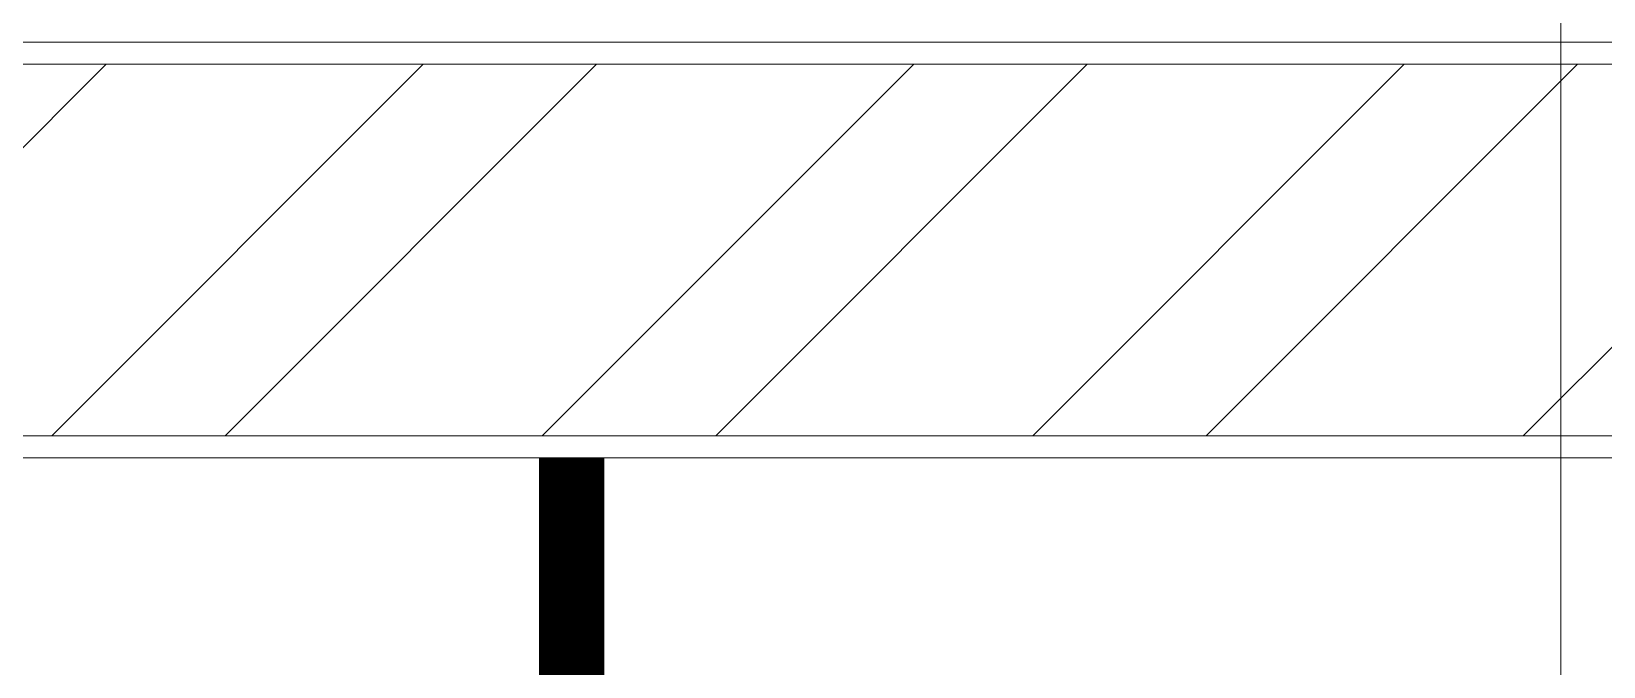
# Model space of a CAD drawing. Header units: millimetres. Extents: x 4739419 to 5837985, y 2291271 to 3446271.
# Drawn here: x 5002112 to 5009308, y 2438937 to 2441841 of the extents above; entities that cross this region are included whole.
import ezdxf

# ---------------------------------------------------------------- set-up
doc = ezdxf.new("R2010")
doc.units = ezdxf.units.MM
doc.layers.get('0').update_dxf_attribs({"color": 255})
doc.layers.add('XR-평면도$0$A-CNTL', color=9, linetype='Continuous', lineweight=15)
doc.layers.add('XR-평면도$0$A-ELEV-LIN3', color=9, linetype='Continuous', lineweight=18)
pattern_1 = [(45, (4739418.8, 1103270.6), (-1122.532, 1122.532), []), (45, (4739418.8, 1104064.4), (-1122.532, 1122.532), [])]

# ---------------------------------------------------------------- blocks, each defined once
blk = doc.blocks.new('XR-평면도$0$중심선(210216)')
at = {"layer": 'XR-평면도$0$A-CNTL', "ltscale": 300}
blk.add_lwpolyline([(143000, 206000), (143000, -10000)], dxfattribs=at)

msp = doc.modelspace()

# ---------------------------------------------------------------- hatches: boundary and pattern name
at = {"layer": 'XR-평면도$0$A-ELEV-LIN3'}
h = msp.add_hatch(dxfattribs=at)
h.set_pattern_fill('STEEL', color=256, scale=500)
h.set_pattern_definition([(45, (4739418.8, 1103270.6), (-1122.532, 1122.532), []), (45, (4739418.8, 1104064.4), (-1122.532, 1122.532), [])])
h.paths.add_polyline_path([(4866411.8, 2428791.2), (4866411.8, 2427091.2), (4999911.8, 2427091.2), (4999911.8, 2428791.2)])
h.paths.add_polyline_path([(4908311.8, 2441691.2), (4908311.8, 2439991.2), (5041811.8, 2439991.2), (5041811.8, 2441691.2)])
h = msp.add_hatch(dxfattribs=at)
h.set_pattern_fill('STEEL', color=256, scale=500)
h.set_pattern_definition(pattern_1)
h.paths.add_polyline_path([(4866411.8, 2428791.2), (4866411.8, 2427091.2), (4999911.8, 2427091.2), (4999911.8, 2428791.2)])
h.paths.add_polyline_path([(4908311.8, 2441691.2), (4908311.8, 2439991.2), (5041811.8, 2439991.2), (5041811.8, 2441691.2)])
h = msp.add_hatch(dxfattribs=at)
h.set_pattern_fill('STEEL', color=256, scale=500)
h.set_pattern_definition(pattern_1)
h.paths.add_polyline_path([(4866411.8, 2428791.2), (4866411.8, 2427091.2), (4999911.8, 2427091.2), (4999911.8, 2428791.2)])
h.paths.add_polyline_path([(4908311.8, 2441691.2), (4908311.8, 2439991.2), (5041811.8, 2439991.2), (5041811.8, 2441691.2)])

# ---------------------------------------------------------------- linework, layer by layer
at = {"const_width": 300}
msp.add_lwpolyline([(5004584.3, 2439891.2), (5004584.3, 2437869.6), (5005809.3, 2437869.6)], dxfattribs=at)
at = {"layer": 'XR-평면도$0$A-ELEV-LIN3'}
for points in [[(5041911.8, 2439891.2), (5041911.8, 2441791.2), (4908211.8, 2441791.2), (4908211.8, 2439891.2)], [(5041911.8, 2439891.2), (5041911.8, 2441791.2), (4908211.8, 2441791.2), (4908211.8, 2439891.2)], [(5041911.8, 2439891.2), (5041911.8, 2441791.2), (4908211.8, 2441791.2), (4908211.8, 2439891.2)], [(5041811.8, 2439991.2), (5041811.8, 2441691.2), (4908311.8, 2441691.2), (4908311.8, 2439991.2)], [(5041811.8, 2439991.2), (5041811.8, 2441691.2), (4908311.8, 2441691.2), (4908311.8, 2439991.2)], [(5041811.8, 2439991.2), (5041811.8, 2441691.2), (4908311.8, 2441691.2), (4908311.8, 2439991.2)]]:
    msp.add_lwpolyline(points, close=True, dxfattribs=at)

# ---------------------------------------------------------------- block references
at = {"layer": 'XR-평면도$0$A-CNTL'}
msp.add_blockref('XR-평면도$0$중심선(210216)', (4866111.8, 2336391.2), dxfattribs=at)

doc.saveas('drawing.dxf')
